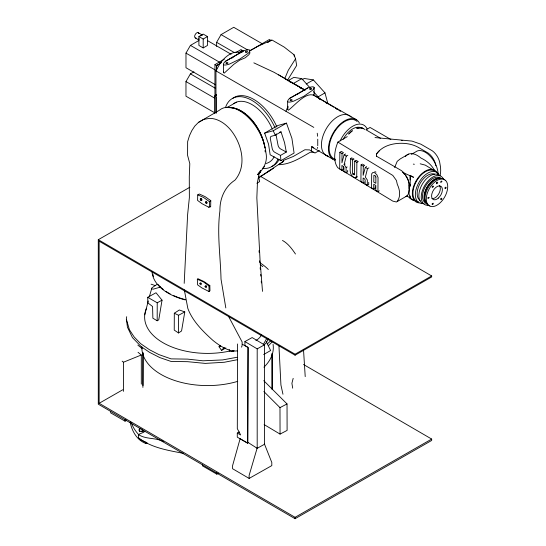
<?xml version="1.0" encoding="UTF-8"?>
<svg xmlns="http://www.w3.org/2000/svg" width="546" height="546" viewBox="0 0 546 546"><rect width="100%" height="100%" fill="white"/><g stroke="black" fill="none" stroke-linecap="round" stroke-linejoin="round"><path stroke-width="0.82" d="M143.004 385.565L143.018 352.73L142.895 387.401M249.795 52.457A1.454 0.826 0.9 0 1 249.925 52.976L248.949 54.682L245.147 57.842L239.714 60.135L233.845 64.305L224.222 73.137L223.43 72.277L223.43 64.339M264.421 344.86L264.421 444.308L257.193 448.314L257.2 348.874L244.915 341.571L252.143 337.565L264.421 344.86L257.2 348.874M313.725 95.297C305.664 92.028 295.454 104.743 288.425 110.203L287.633 109.35L287.633 101.406M376.412 156.593L376.412 154.047C380.821 147.809 388.035 144.67 395.406 143.694A24.174 13.971 0 0 1 418.011 147.195L428.269 153.126A12.503 7.221 60 0 1 435.885 165.759M406.947 195.932L413.568 200.437L410.203 198.491L410.203 197.386A18.407 10.627 -60 0 1 410.203 184.371L410.203 185.995M410.203 179.921L410.203 175.355L413.568 177.3L402.388 172.297M157.187 320.775L157.228 302.791L147.72 297.311L147.843 302.873L152.58 306.511L152.866 318.195L157.187 320.775L158.763 319.833L162.039 300.17L156.019 292.752L147.72 297.311M178.508 332.964L178.556 315.274L184.787 311.923L181.559 330.965L178.508 332.964L174.242 330.091L174.317 313.227L179.347 309.985L184.787 311.923M239.319 431.954L237.298 433.06L237.285 437.162L247.72 443.202L248.157 347.399L244.915 345.475L244.915 341.571M237.298 433.06L240.643 434.978L237.312 428.665L237.565 343.966M264.414 444.301L264.421 443.912L271.806 462.482L271.812 465.608L249.126 478.419L232.582 468.727L232.582 465.649L240.124 438.691L247.727 443.202L247.966 347.509L242.424 344.267M347.659 170.441L347.645 171.929L346.089 172.782L346.103 167.424L344.116 164.571L346.273 156.108L347.836 155.248M368.714 182.344L368.7 184.562L367.315 185.326L367.335 179.982L365.342 177.116L367.499 168.653L368.884 167.888M379.313 190.834L377.928 191.598L378.044 177.518L376.836 174.761L374.747 172.686L372.829 172.529L371.683 173.785L371.526 187.817L373.703 189.1L375.088 188.343L375.102 186.725M317.745 145.727L317.745 139.203M342.868 152.314L341.414 151.454L339.858 152.314L339.687 169.001L341.864 170.291L343.427 169.431L343.448 167.015M341.864 170.291L341.912 165.452L343.434 166.448L343.946 167.622L343.912 171.499L346.089 172.782M339.858 152.314L342.035 153.603L341.939 162.79L344.096 154.818L345.652 153.958M351.856 157.821L350.471 158.586C351.528 164.585 347.345 173.792 354.054 177.593L355.733 177.668L357.35 176.781L356.094 176.849M350.471 158.586L352.648 159.876L352.511 173.178L353.05 174.392L354.538 174.822L354.695 161.084L356.081 160.319L358.258 161.609L356.872 162.367L354.695 161.084M356.872 162.367L356.722 176.146L355.733 177.668M362.469 164.093L361.083 164.858L360.913 181.545L363.09 182.828L364.475 182.071M363.09 182.828L363.138 177.996L364.619 178.924L365.172 180.166L365.137 184.036L367.315 185.326M361.083 164.858L363.261 166.148L363.165 175.334L365.322 167.363L366.707 166.598M373.703 189.1L373.751 184.268L375.798 185.476L375.75 190.308L377.928 191.598M223.43 72.277L223.437 71.683M287.633 109.35L288.008 107.084M210.667 206.722L210.776 200.635L205.071 196.621L199.304 194.014L197.734 194.874L197.591 200.416L202.136 203.767L208.777 207.234L210.667 206.722L209.603 206.463L208.777 207.234M257.193 448.314L247.952 442.403M139.68 431.681L139.756 428.719L141.018 428.487M184.193 283.354L187.626 214.544L189.366 197.638L189.285 176.713L189.796 163.657L187.585 155.337L187.64 141.612L189.496 135.613L191.817 130.644L194.785 126.092L198.478 122.379L219.308 110.299A37.292 21.526 60 0 1 247.017 116.237A37.292 21.526 60 0 1 265.922 152.607C267.84 161.343 263.855 168.932 257.575 174.665L260.633 170.332L260.374 172.338L259.186 173.096M142.103 431.845L142.213 429.688M409.418 188.268L409.555 186.555A12.64 7.296 60 0 0 405.528 175.607M126.692 316.7L126.331 319.123L129.402 329.709L134.173 336.978L140.527 343.57L149.44 349.713L158.893 354.593L171.069 358.872L187.612 359.118L202.955 360.797L222.652 359.923L236.957 357.282M144.745 314.789L148.253 300.962M149.29 296.901L151.911 287.851L157.228 284.248M205.433 202.484L205.671 201.563L206.92 202.791L206.224 203.487L205.433 202.484L206.647 201.57M257.2 447.925L249.126 475.368L249.126 478.419M130.153 422.003C131.75 430.896 137.039 440.431 145.953 443.502L146.342 442.403L141.434 440.24L138.425 438.24L138.377 434.514L143.734 432.241L144.786 431.238M317.233 148.457L317.622 147.413M319.396 150.484L314.994 153.023L309.616 149.918L304.941 149.74L293.25 156.49L283.422 160.435L282.944 161.65L258.606 177.764M285.947 111.302L288.001 106.258M394.628 167.526L397.208 161.343L400.327 158.859L408.51 154.129M293.175 378.358L291.905 383.285L292.697 388.179M215.963 113.118L215.963 70.891L219.922 63.732A23 13.281 -60 0 1 239.421 52.457L240.138 52.703M268.468 339.018L265.786 343.386L264.011 344.929M266.823 338.295L263.288 344.574M199.877 283.736L200.327 282.808L201.413 283.893L200.962 284.821L199.877 283.736L201.153 283.121M241.434 347.174L242.069 345.891L242.151 342.014L228.719 316.707M343.175 139.285C346.683 132.76 354.784 124.038 362.797 128.365M215.465 84.76L185.981 67.738L185.981 53.112L190.438 45.4L198.88 40.52M214.715 112.797L185.968 96.198L185.968 81.566L190.417 73.86L193.939 71.826M216.612 46.39L216.612 42.322L221.069 34.616L233.736 27.3L262.483 43.898M353.637 173.382L353.05 174.392L354.531 174.222M249.74 50.853L257.767 46.383L271.867 39.954L284.207 47.079L294.041 54.757L295.536 58.804L296.676 65.431L287.298 80.549M295.536 58.804L288.233 70.359L284.766 78.597L304.402 89.831M139.756 428.719L138.814 430.091L140.179 431.415L143.891 431.217M220.086 345.55L219.028 346.744L221.587 350.402L224.229 347.386M379.204 150.928L376.412 154.047M268.769 345.4L272.311 341.769M197.338 279.238L197.884 278.692L203.89 281.504L209.828 285.599L209.978 290.725L209.036 291.564L201.761 287.838L197.515 284.773L197.338 279.238L203.549 281.968L208.981 285.954L209.036 291.564M262.305 168.68L264.544 166.482M267.397 343.844L271.021 340.465M231.9 58.142L233.654 56.641L243.496 50.894A12.108 6.989 0 0 1 248.232 49.754A1.454 0.839 0 0 1 249.925 50.73A12.108 6.989 0 0 1 247.952 53.467L239.714 59.145L229.873 63.902A12.108 6.989 0 0 1 225.129 65.042A1.454 0.839 0 0 1 223.437 64.066A12.108 6.989 0 0 1 225.416 61.329L243.496 50.894M296.69 94.711L307.698 87.961A12.108 6.989 0 0 1 312.442 86.821A1.454 0.839 0 0 1 314.127 87.797A12.108 6.989 0 0 1 312.155 90.534L303.917 96.219L294.076 100.969A12.108 6.989 0 0 1 289.332 102.116A1.454 0.839 0 0 1 287.646 101.14A12.108 6.989 0 0 1 289.619 98.396L307.698 87.961M206.306 285.708L205.037 286.705L206.122 287.762L206.518 286.862L205.426 285.797L205.037 286.705L206.429 286.261M209.603 206.463L209.459 201.665L210.776 200.635M273.703 168.188L258.579 177.839M220.379 345.911L219.028 346.744L220.495 346.116M206.224 203.487L207.405 202.791M221.587 350.402L225.86 347.877M376.412 156.156L401.303 170.523A12.503 7.221 60 0 1 409.015 183.879A21.007 12.128 60 0 1 407.2 195.789L396.437 202L392.813 201.126L337.892 167.799A29.559 17.062 -60 0 1 337.892 142.096L347.283 136.63M198.908 36.555L203.194 34.084L207.473 36.555L207.473 45.448L203.194 47.918L198.908 45.448L198.908 36.555L203.194 39.025L207.473 36.555M216.496 95.564L214.947 94.67L214.947 64.619L224.345 59.193M235.913 52.518L240.977 49.597L242.69 50.587L242.69 52.088M221.553 62.592L216.496 65.513L216.496 70.523M238.902 52.573L242.52 50.491M214.947 64.619L216.666 65.616L219.922 63.732M239.441 52.464L242.69 50.587M249.966 50.717L269.376 39.503L271.007 40.445L267.417 42.52M267.328 42.472L270.925 40.397M214.421 113.384L214.421 95.946L216.612 94.683M226.938 107.637L236.432 102.15M287.919 80.781L293.83 77.375L301.795 78.624L310.142 87.94M292.929 83.743L301.795 78.624M302.109 79.696L304.245 78.467L313.343 79.893L324.986 92.881L327.88 103.754M306.231 84.002L313.343 79.893M317.874 96.99L324.986 92.881M264.633 133.128L277.818 125.519L286.466 123.123L291.912 138.384L294.082 153.057L280.897 160.674L270.147 154.791L268.557 144.171L264.633 133.128L273.28 130.733L286.466 123.123M275.211 135.224L281.033 131.866L284.548 142.636L286.322 152.061L280.501 155.426L274.713 152.259A3.631 2.095 60 0 1 272.222 148.573L270.359 138.848A3.631 2.095 60 0 1 271.321 136.302L275.211 135.224L273.28 130.733M270.325 170.243L267.649 171.785M256.852 183.244L259.65 181.627L258.524 176.133M110.667 411.234L110.667 412.865L125.054 421.171L126.522 420.324M263.663 354.545L270.625 350.525L266.271 341.598M202.375 464.441A1.208 0.696 60 0 1 202.436 464.858L202.436 465.847L216.823 474.153L218.291 473.307M303.508 364.489L431.674 439.066L431.674 440.451L295.079 518.7L98.287 404.19L98.287 239.701L189.844 187.258M259.944 176.037L431.674 275.962L431.674 276.952L295.079 355.2L99.14 241.189L99.14 403.303L122.768 389.769M98.287 239.701L295.079 354.211L431.674 275.962M99.14 403.303L295.079 517.315L431.674 439.066M225.416 61.329L233.654 56.641M198.478 122.379L203.719 119.397L209.548 118.373A36.678 24.829 70.6 0 1 231.613 131.115C241.946 144.683 247.051 165.964 234.964 180.146C224.659 186.814 219.635 198.874 219.929 210.872C216.864 233.558 220.523 256.415 221.021 279.149L225.819 307.944M289.619 98.396L297.857 93.707M411.377 154.334L415.724 151.884A18.161 10.36 60.6 0 1 429.49 155.494A18.161 10.36 60.6 0 1 438.117 173.921M233.087 350.805L231.62 351.617L229.532 351.119A62.954 36.343 0 0 1 165.65 344.164A62.954 36.343 0 0 1 146.471 308.306M342.035 153.603L343.598 152.744M344.116 164.571L345.161 163.998M352.648 159.876L354.033 159.111L352.579 158.251M363.261 166.148L364.646 165.383L363.192 164.523M157.228 302.791L162.039 300.17M200.205 199.113L201.044 198.669L201.754 200.116L200.88 200.457L200.205 199.113L201.447 198.457M287.032 403.938L287.107 430.405L280.057 434.097L279.982 407.63L287.032 403.938L263.773 380.678M138.425 438.24L138.861 438.015C151.372 447.822 168.195 450.402 183.429 453.364M200.88 200.457L202.184 199.809M346.103 167.424L347.154 166.96M208.981 285.954L209.828 285.599M122.147 361.145L123.457 362.223L141.305 355.002L141.305 384.138M160.565 287.053L153.18 289.168L151.351 288.766M279.477 132.296L281.033 131.866M260.374 172.338L259.336 172.611L257.453 182.221L256.845 197.864L260.101 261.186L262.503 291.373M145.953 443.502L147.584 443.086M237.681 359.657L224.29 362.264L205.214 363.397L187.612 361.684L171.069 361.445L159.835 357.596L149.44 352.279L141.25 346.696L132.432 337.585L127.43 327.143L126.46 319.465M237.469 350.853L234.207 351.126L230.412 350.457A37.619 14.421 47.1 0 1 212.824 340.301C202.873 331.333 192.54 321.109 187.838 308.456L184.33 289.94M313.8 152.334L310.36 152.204C300.628 157.774 290.315 164.489 278.753 164.708L283.688 161.22L283.422 160.435M375.013 137.558L412.005 141.093L420.843 144.178L432.302 150.798A12.503 7.221 60 0 1 440.008 164.148A26.802 15.472 60 0 1 440.008 175.703M228.856 107.589L234.22 108.115A34.173 19.717 60 0 1 252.545 120.782C258.729 128.685 263.493 137.92 264.871 147.946M414.346 164.278L413.315 164.114M363.602 128.474L359.882 127.846L356.702 128.262L361.616 127.689L364.858 129.443M401.269 140.329L402.736 140.595M420.195 163.8L425.307 165.145L431.982 169.178M151.071 284.173L155.05 285.503M163.704 441.653C155.76 437.353 145.905 439.646 138.377 434.514M374.802 171.621L375.996 172.092M197.734 194.874L203.556 197.42L209.459 201.665M253.842 62.858L274.112 72.318L305.153 90.226M260.155 264.817L262.844 266.632M174.317 313.227L178.556 315.274M282.48 240.445C288.07 243.475 291.96 248.846 295.468 254.006M286.322 152.061L280.535 148.901A3.631 2.095 60 0 1 278.044 145.209L276.18 135.483A3.631 2.095 60 0 1 276.256 133.811M304.777 90.008L278.399 74.7M221.069 34.616L247.57 49.918M348.15 115.063L313.192 94.881L333.927 107.248M349.201 115.568L356.224 119.622M289.837 81.914L291.305 82.76M299.379 87.421L301.576 88.691M319.192 98.86L320.659 99.706L313.486 91.667M325.798 102.675L327.266 103.522M336.07 108.606L337.537 109.453M339.005 110.299L340.472 111.145L339.011 110.258M216.612 42.322L234.282 52.525M198.143 32.63L202.43 35.101A3.023 1.747 -60 0 0 200.321 35.886M207.384 40.554L231.115 54.259M195.393 38.002L198.962 40.063M190.438 45.4L219.881 62.401M185.981 53.112L215.431 70.113M215.963 70.891L313.814 127.389M190.417 73.86L215.452 88.309M313.814 147.645L311.568 146.348L311.568 151.051M327.245 155.91L314.81 148.737A23 13.281 -60 0 1 312.121 146.963M325.614 155.03L332.637 159.084M214.421 95.946L216.134 96.935L216.134 113.145M185.968 81.566L214.68 98.144M390.84 139.462L370.072 127.45L366.004 129.798L380.432 138.254M344.096 154.818L346.273 156.108M365.322 167.363L367.499 168.653M335.353 108.074L337.551 109.384M264.134 424.583L280.057 434.097M337.892 142.096L392.813 175.423L396.437 180.494L397.29 184.33A19.813 13.063 51.7 0 1 397.29 201.16L397.297 201.501M137.845 345.092L142.376 348.826M138.036 352.307L141.305 355.002M263.875 391.53L279.982 407.63M138.827 434.841L136.739 432.371A74.092 42.765 0 0 1 131.293 422.672M434.5 170.509C431.715 164.844 426.535 160.667 420.905 158.012A19.731 11.391 60 0 0 405.391 156.62M282.964 394.239L280.931 385.005L278.924 345.441M229.19 349.481L229.532 351.119M294.041 54.757L294.321 56.381M317.233 133.231L317.622 136.247M259.63 260.817L259.766 262.517M260.176 267.615L260.305 269.315M260.715 274.406L260.851 276.105M261.261 281.204L261.391 282.903M280.501 155.426L280.897 160.674M305.214 376.617L303.494 349.358M259.063 250.655L259.145 252.348M265.097 150.334L265.165 151.904M272.106 353.726L272.133 388.609M272.099 353.419L272.133 389.667M410.203 175.355L410.203 186.111M410.203 195.912L410.203 198.491M408.879 184.807L408.879 188.315M314.141 87.531L314.141 95.468M295.079 354.211L295.079 355.2M295.079 517.315L295.079 518.7M216.823 472.515L216.823 474.153M216.666 65.616L216.666 69.369M203.194 39.025L203.194 47.918M125.054 421.171L125.054 420.181A1.208 0.696 60 0 1 125.3 419.628M123.457 362.223L123.457 391.352M125.58 419.574A1.208 0.696 60 0 1 125.908 419.683M439.482 185.654A7.644 4.409 -60 0 1 438.718 193.926A7.644 4.409 -60 0 1 431.927 198.573M429.907 205.808A15.131 8.736 -60 0 1 427.989 188.022A15.131 8.736 -60 0 1 444.424 179.852M424.174 203.849A16.346 9.439 -60 0 1 422.003 184.712A16.346 9.439 -60 0 1 439.755 175.771M428.61 205.248A16.346 9.439 -60 0 1 424.365 186.145A16.346 9.439 -60 0 1 443.27 178.706M426.897 203.501A14.517 8.381 -60 0 1 425.32 186.561A14.517 8.381 -60 0 1 440.84 178.399M427.607 204.108A14.517 8.381 -60 0 1 426.781 187.449A14.517 8.381 -60 0 1 441.646 178.747M426.235 202.443A13.93 8.04 -60 0 1 427.504 186.903A13.93 8.04 -60 0 1 440.376 178.788M403.671 173.457A12.64 7.296 60 0 1 404.62 174.474M418.85 202.853A18.4 10.627 -60 0 1 416.987 179.402A18.4 10.627 -60 0 1 437.578 173.887M418.768 202.04A17.554 10.135 -60 0 1 416.134 181.818A17.554 10.135 -60 0 1 435.135 171.615M420.249 200.478A15.015 8.661 -60 0 1 419.935 183.722A15.015 8.661 -60 0 1 434.589 174.154M422.706 203.481A17.554 10.128 -60 0 1 419.137 182.152A17.554 10.128 -60 0 1 439.271 175.457M198.942 39.435A3.023 1.747 -60 0 1 198.942 38.575M196.041 38.063A3.023 1.747 -60 0 1 195.393 34.221A3.023 1.747 -60 0 1 198.88 33.668M277.996 159.05A39.346 22.714 60 0 1 263.302 168.455M225.437 107.705A39.346 22.714 60 0 1 248.02 98.478A39.346 22.714 60 0 1 275.15 128.105M274.133 156.743A34.262 19.779 60 0 1 266.107 163.466M233.756 103.638A34.262 19.779 60 0 1 272.365 129.163M231.04 107.644A34.262 19.779 60 0 1 245.577 114.032M246.86 115.097A34.262 19.779 60 0 1 264.906 147.816M328.139 156.204A23 13.281 -60 0 1 326.433 128.453A23 13.281 -60 0 1 351.228 117.247M232.487 98.58A39.346 22.714 60 0 1 276.945 127.068M279.102 159.507A39.346 22.714 60 0 1 271.69 166.469M273.061 344.321A65.738 37.954 0 0 1 263.923 367.178M237.728 381.354A65.738 37.954 0 0 1 141.851 346.799M260.128 262.947A41.209 25.955 65 0 1 268.339 269.485M261.5 335.032A39.223 22.645 60 0 1 255.903 340.486M407.2 195.789A12.503 7.221 60 0 1 405.692 196.662M335.565 159.384A22.031 12.722 -60 0 1 333.565 133.429A22.031 12.722 -60 0 1 357.084 121.451M335.162 160.251A23 13.281 -60 0 1 334.343 131.074A23 13.281 -60 0 1 359.425 123.021M340.165 140.888A22.031 12.722 -60 0 1 354.6 125.259A22.031 12.722 -60 0 1 367.165 128.993M185.544 299.672A55.085 31.805 0 0 1 178.269 297.447M177.498 297.167A55.085 31.805 0 0 1 173.771 295.632M170.113 293.837A55.085 31.805 0 0 1 165.82 291.264M163.254 289.407A55.085 31.805 0 0 1 158.074 284.473M153.453 276.433A55.085 31.805 0 0 1 152.839 274.078M185.353 299.925A55.569 32.084 0 0 1 152.047 271.724M375.88 177L375.819 183.299L373.771 182.091L373.887 175.327L375.252 175.716L375.88 177M433.251 186.295L432.835 187.285A0.771 0.444 -60.1 0 1 432.207 187.251A0.771 0.444 -60.1 0 1 432.466 186.329A0.771 0.444 -60.1 0 1 433.162 186.118L433.251 186.295M440.752 198.997L440.984 199.645A0.771 0.444 -60 0 0 441.81 198.73A0.771 0.444 -60 0 0 441.154 198.389L440.752 198.997M428.972 197.399L428.951 197.666A0.771 0.444 -60 0 1 428.084 198.457A0.771 0.444 -60 0 1 428.173 197.372L428.972 197.399M445.038 188.008L445.12 188.554L445.816 188.309A0.771 0.444 -60.1 0 0 445.905 187.217A0.771 0.444 -60.1 0 0 445.038 188.008M432.207 203.897L432.159 204.17A0.771 0.444 -60 0 0 432.896 204.354A0.771 0.444 -60 0 0 433.108 203.214L432.207 203.897M441.83 181.504L440.875 182.46A0.778 0.45 -60 0 1 441.093 181.32A0.778 0.45 -60 0 1 441.83 181.504M436.411 182.869L436.459 183.743L437.394 183.367A0.976 0.56 -60 0 0 437.667 182.371L437.093 182.098L436.411 182.869M350.566 132.173L348.662 134.091L352.375 130.692L350.566 132.173M233.954 350.662L231.62 351.617L233.947 350.668M445.679 180.549L445.072 180.037A15.131 8.736 -60 0 0 427.975 191.4A15.131 8.736 -60 0 0 434.063 206.395A15.131 8.736 -60 0 0 447.713 186.527A15.192 8.77 -60 0 0 447.351 183.674A15.049 8.688 -60 0 0 446.287 181.306L445.679 180.549M438.336 198.109A7.644 4.409 -60 0 0 440.854 186.247A7.644 4.409 -60 0 0 431.79 194.158A7.644 4.409 -60 0 0 438.336 198.109M290.547 100.58A1.017 0.587 0 0 0 292.144 100.15A1.017 0.587 0 0 0 290.697 99.57A1.017 0.587 0 0 0 290.547 100.58M310.06 89.312A1.017 0.587 0 0 0 311.657 88.882A1.017 0.587 0 0 0 310.217 88.302A1.017 0.587 0 0 0 310.06 89.312M226.337 63.513A1.017 0.587 0 0 0 227.935 63.083A1.017 0.587 0 0 0 226.494 62.503A1.017 0.587 0 0 0 226.337 63.513M245.857 52.245A1.017 0.587 0 0 0 247.454 51.815A1.017 0.587 0 0 0 246.014 51.228A1.017 0.587 0 0 0 245.857 52.245"/></g></svg>
